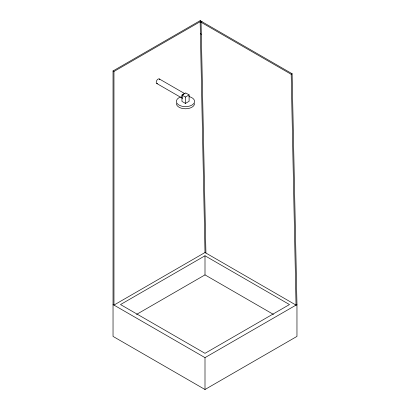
<?xml version="1.0" encoding="UTF-8"?>
<svg xmlns="http://www.w3.org/2000/svg" width="410" height="410" viewBox="0 0 410 410"><rect width="100%" height="100%" fill="white"/><g stroke="black" fill="none" stroke-linecap="round" stroke-linejoin="round"><path stroke-width="0.61" d="M113.037 304.553L205 357.643L296.963 304.553L296.04 305.107L205 252.519L200.152 21.735L201.069 21.176L113.959 71.468L113.037 70.94L113.037 336.405L205 389.5L296.963 336.405L296.963 304.553L292.11 73.738L200.152 20.643M201.992 21.709L201.069 22.263L205.917 253.078M296.04 305.107L291.192 74.297L292.11 73.738M113.037 70.94L200.403 20.5M181.958 95.033L185.638 92.911L189.107 94.91L189.107 101.28L185.428 103.407L181.958 101.403L181.958 95.033L185.428 97.037L189.107 94.91M205 252.519L113.959 305.081L113.959 71.468M205 255.778L120.519 304.553L205 353.323L289.481 304.553L205 255.778L205 274.89L273.47 314.419M136.53 314.419L205 274.89M180.467 97.042L179.032 97.682A9.102 5.258 0 0 0 179.923 105.565A9.102 5.258 0 0 0 193.351 104.027A9.102 5.258 0 0 0 188.948 96.54M200.152 21.735L291.192 74.297M200.403 33.722L201.32 34.255M159.352 78.976L185.1 93.844M156.748 83.481L182.501 98.349M205 357.643L205 389.5M185.428 97.037L185.428 103.407M182.204 98.077A2.603 1.502 -60 0 1 182.025 97.672L182.025 96.57A2.603 1.502 -60 0 1 182.204 95.95M182.88 94.787A2.603 1.502 -60 0 1 184.274 93.767M157.573 83.553A2.603 1.502 -60 0 1 156.748 80.478A2.603 1.502 -60 0 1 159.828 79.653M194.571 103.52A9.102 5.258 0 0 1 185.469 108.778A9.102 5.258 0 0 1 176.361 103.52"/></g></svg>
